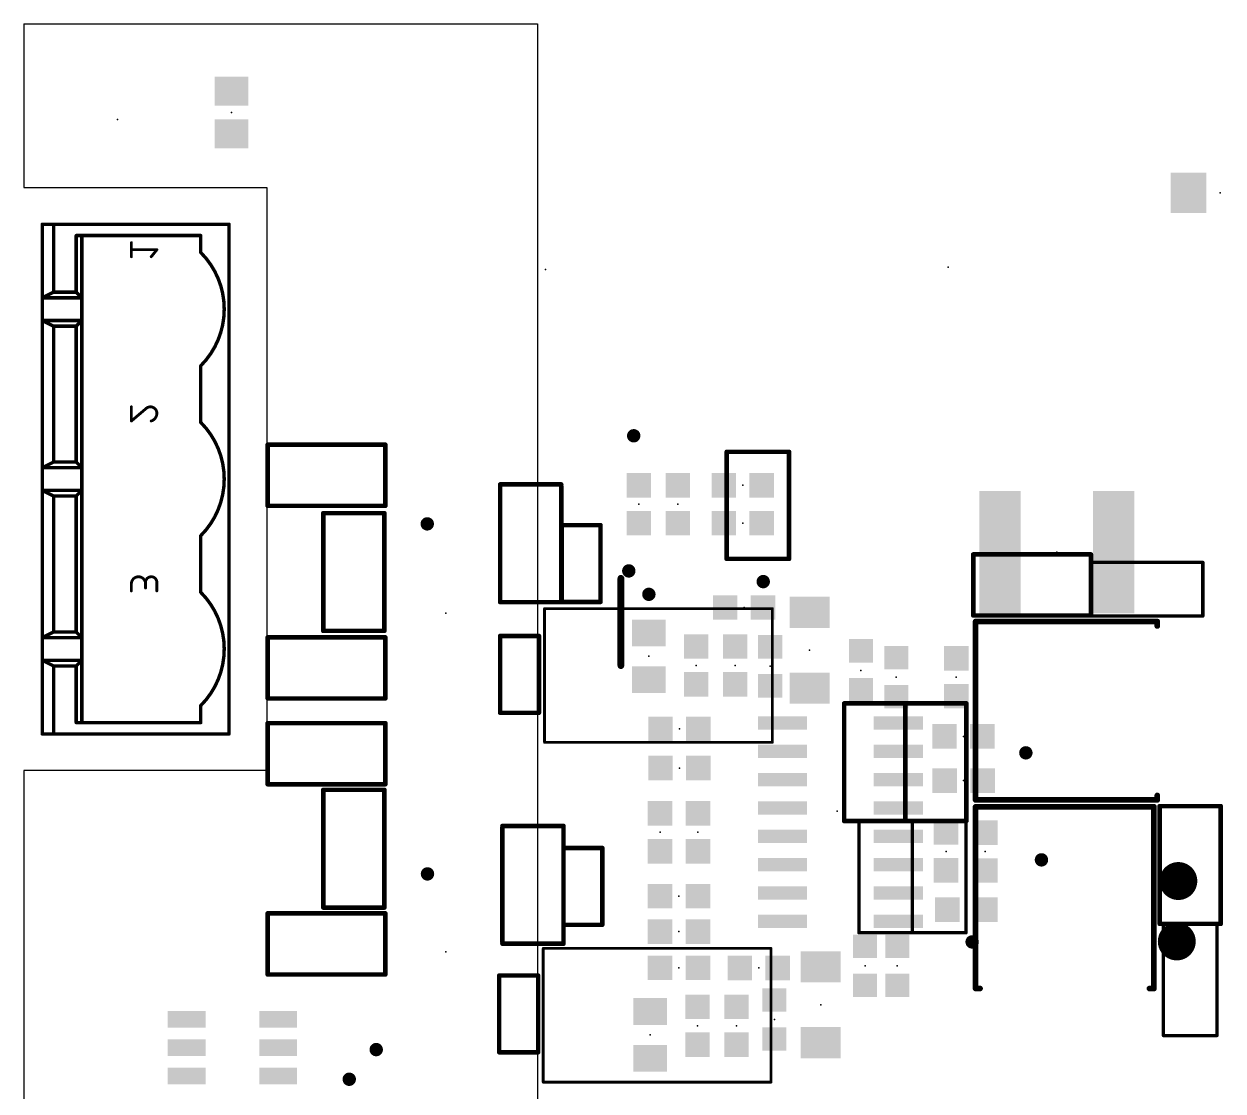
# Model space of a CAD drawing. Extents: x 0 to 94.2, y 0 to 86.8.
# Drawn here: x 0 to 53.8, y 38.9 to 86.8 of the extents above; entities that cross this region are included whole.
import ezdxf

# ---------------------------------------------------------------- set-up
doc = ezdxf.new("R2010")
doc.units = 0
for name, color, linetype in [('1', 14, 'CONTINUOUS'), ('22', 20, 'CONTINUOUS'), ('23', 53, 'CONTINUOUS'), ('3', 63, 'CONTINUOUS')]:
    doc.layers.add(name, color=color, linetype=linetype)

# ---------------------------------------------------------------- blocks, each defined once
blk = doc.blocks.new('RECT')
blk.add_solid([(-0.5, -0.5), (0.5, -0.5), (-0.5, 0.5), (0.5, 0.5)])
blk = doc.blocks.new('PIE')
at = {"const_width": 0.5}
blk.add_lwpolyline([(0, -0.25, 1), (0, 0.25, 1), (0, -0.25)], format="xyb", dxfattribs=at)

msp = doc.modelspace()

# ---------------------------------------------------------------- linework, layer by layer
at = {"layer": '1', "const_width": 0.3048}
msp.add_lwpolyline([(26.7752, 57.9938), (26.7752, 61.9063)], dxfattribs=at)
at = {"layer": '1', "const_width": 0.1524}
for points in [[(26.8514, 61.9063, 1), (26.699, 61.9063)], [(26.699, 57.9938, 1), (26.8514, 57.9938)]]:
    msp.add_lwpolyline(points, format="xyb", dxfattribs=at)
at = {"layer": '22'}
for points, const_width in [([(1.326, 77.79), (0.818, 77.79)], 0.1524), ([(0.818, 77.79), (0.818, 74.488)], 0.1524), ([(9.2, 77.79), (1.326, 77.79)], 0.1524), ([(1.326, 77.79), (1.326, 74.742)], 0.1524), ([(9.2, 54.93), (9.2, 77.79)], 0.1524), ([(2.596, 77.282), (2.342, 77.282)], 0.1524), ([(2.342, 77.282), (2.342, 74.742)], 0.1524), ([(2.596, 77.282), (2.596, 74.488)], 0.1524), ([(7.93, 77.282), (2.596, 77.282)], 0.1524), ([(4.8185, 76.3295), (4.8185, 76.9645)], 0.127), ([(7.93, 76.52), (7.93, 77.282)], 0.1524), ([(5.9615, 76.647), (4.8185, 76.647)], 0.127), ([(5.7075, 76.3295), (5.9615, 76.647)], 0.127), ([(1.326, 74.742), (0.818, 74.488)], 0.1524), ([(2.342, 74.742), (1.326, 74.742)], 0.1524), ([(2.342, 74.742), (2.596, 74.488)], 0.1524), ([(0.818, 74.488), (0.818, 73.472)], 0.1524), ([(2.596, 74.488), (0.818, 74.488)], 0.1524), ([(2.596, 74.488), (2.596, 73.472)], 0.1524), ([(0.818, 73.472), (0.818, 66.868)], 0.1524), ([(0.818, 73.472), (2.596, 73.472)], 0.1524), ([(1.326, 73.218), (0.818, 73.472)], 0.1524), ([(2.342, 73.218), (1.326, 73.218)], 0.1524), ([(1.326, 73.218), (1.326, 67.122)], 0.1524), ([(2.342, 73.218), (2.596, 73.472)], 0.1524), ([(2.342, 67.122), (2.342, 73.218)], 0.1524), ([(2.596, 73.472), (2.596, 66.868)], 0.1524), ([(7.93, 68.9), (7.93, 71.44)], 0.1524), ([(4.8185, 68.9635), (4.8185, 69.5985)], 0.127), ([(5.4535, 69.5033), (4.8185, 68.9635)], 0.127), ([(16.21, 67.9), (10.93, 67.9)], 0.2032), ([(10.93, 67.9), (10.93, 65.16)], 0.2032), ([(16.21, 65.16), (16.21, 67.9)], 0.2032), ([(34.32, 67.58), (31.52, 67.58)], 0.2032), ([(31.52, 67.58), (31.52, 62.78)], 0.2032), ([(34.32, 62.78), (34.32, 67.58)], 0.2032), ([(1.326, 67.122), (0.818, 66.868)], 0.1524), ([(0.818, 66.868), (0.818, 65.852)], 0.1524), ([(2.596, 66.868), (0.818, 66.868)], 0.1524), ([(1.326, 67.122), (2.342, 67.122)], 0.1524), ([(2.342, 67.122), (2.596, 66.868)], 0.1524), ([(2.596, 66.868), (2.596, 65.852)], 0.1524), ([(24.1, 66.12), (21.36, 66.12)], 0.2032), ([(21.36, 66.12), (21.36, 66.053)], 0.15), ([(24.1, 66.053), (24.1, 66.12)], 0.15), ([(0.818, 65.852), (0.818, 59.248)], 0.1524), ([(2.596, 65.852), (0.818, 65.852)], 0.1524), ([(0.818, 65.852), (1.326, 65.598)], 0.1524), ([(1.326, 65.598), (2.342, 65.598)], 0.1524), ([(1.326, 65.598), (1.326, 59.502)], 0.1524), ([(2.342, 65.598), (2.596, 65.852)], 0.1524), ([(2.342, 59.502), (2.342, 65.598)], 0.1524), ([(2.596, 65.852), (2.596, 59.248)], 0.1524), ([(21.36, 66.053), (21.36, 60.907)], 0.2032), ([(24.1, 60.84), (24.1, 66.053)], 0.2032), ([(10.93, 65.16), (16.21, 65.16)], 0.2032), ([(16.165, 64.83), (13.425, 64.83)], 0.2032), ([(13.425, 64.83), (13.425, 59.55)], 0.2032), ([(16.165, 59.55), (16.165, 64.83)], 0.2032), ([(25.863, 64.293), (24.117, 64.293)], 0.2), ([(24.117, 64.293), (24.117, 60.847)], 0.2), ([(25.863, 60.847), (25.863, 64.293)], 0.2), ([(7.93, 61.28), (7.93, 63.82)], 0.1524), ([(47.86, 62.98), (42.58, 62.98)], 0.2032), ([(42.58, 62.98), (42.58, 60.24)], 0.2032), ([(47.86, 60.24), (47.86, 62.98)], 0.2032), ([(31.52, 62.78), (34.32, 62.78)], 0.2032), ([(52.88, 62.62), (47.88, 62.62)], 0.1524), ([(47.88, 62.62), (47.88, 60.22)], 0.1524), ([(52.88, 60.22), (52.88, 62.62)], 0.1524), ([(4.8185, 61.3435), (4.8185, 61.661)], 0.127), ([(5.4535, 61.7245), (5.4535, 61.4705)], 0.127), ([(5.9615, 61.3435), (5.9615, 61.7245)], 0.127), ([(21.36, 60.84), (24.1, 60.84)], 0.2032), ([(21.36, 60.907), (21.36, 60.84)], 0.15), ([(24.117, 60.847), (25.863, 60.847)], 0.2), ([(23.352, 54.55), (23.352, 60.55)], 0.127), ([(23.352, 60.55), (33.568, 60.55)], 0.127), ([(33.568, 60.55), (33.568, 54.55)], 0.127), ([(42.58, 60.24), (47.86, 60.24)], 0.2032), ([(47.88, 60.22), (52.88, 60.22)], 0.1524), ([(50.835, 59.97), (42.685, 59.97)], 0.254), ([(42.685, 59.97), (42.685, 51.97)], 0.254), ([(50.835, 59.97), (50.835, 59.77)], 0.254), ([(1.326, 59.502), (0.818, 59.248)], 0.1524), ([(0.818, 59.248), (0.818, 58.232)], 0.1524), ([(2.596, 59.248), (0.818, 59.248)], 0.1524), ([(1.326, 59.502), (2.342, 59.502)], 0.1524), ([(2.342, 59.502), (2.596, 59.248)], 0.1524), ([(2.596, 59.248), (2.596, 58.232)], 0.1524), ([(16.21, 59.26), (10.93, 59.26)], 0.2032), ([(10.93, 59.26), (10.93, 56.52)], 0.2032), ([(13.425, 59.55), (16.165, 59.55)], 0.2032), ([(16.21, 56.52), (16.21, 59.26)], 0.2032), ([(23.103, 59.323), (21.357, 59.323)], 0.2), ([(21.357, 59.323), (21.357, 55.877)], 0.2), ([(23.103, 55.877), (23.103, 59.323)], 0.2), ([(0.818, 58.232), (0.818, 54.93)], 0.1524), ([(2.596, 58.232), (0.818, 58.232)], 0.1524), ([(0.818, 58.232), (1.326, 57.978)], 0.1524), ([(2.342, 57.978), (2.596, 58.232)], 0.1524), ([(2.596, 58.232), (2.596, 55.438)], 0.1524), ([(1.326, 57.978), (1.326, 54.93)], 0.1524), ([(1.326, 57.978), (2.342, 57.978)], 0.1524), ([(2.342, 57.978), (2.342, 55.438)], 0.1524), ([(10.93, 56.52), (16.21, 56.52)], 0.2032), ([(7.93, 55.438), (7.93, 56.2)], 0.1524), ([(21.357, 55.877), (23.103, 55.877)], 0.2), ([(36.7923, 56.3), (36.7923, 51.02)], 0.2032), ([(39.5323, 56.3), (36.7923, 56.3)], 0.2032), ([(39.5323, 56.3), (39.5323, 51.02)], 0.2032), ([(42.2723, 56.3), (39.5323, 56.3)], 0.2032), ([(39.5323, 51.02), (39.5323, 56.3)], 0.2032), ([(42.2723, 51.02), (42.2723, 56.3)], 0.2032), ([(2.342, 55.438), (2.596, 55.438)], 0.1524), ([(2.596, 55.438), (7.93, 55.438)], 0.1524), ([(16.21, 55.41), (10.93, 55.41)], 0.2032), ([(10.93, 55.41), (10.93, 52.67)], 0.2032), ([(16.21, 52.67), (16.21, 55.41)], 0.2032), ([(1.326, 54.93), (0.818, 54.93)], 0.1524), ([(9.2, 54.93), (1.326, 54.93)], 0.1524), ([(33.568, 54.55), (23.352, 54.55)], 0.127), ([(10.93, 52.67), (16.21, 52.67)], 0.2032), ([(16.165, 52.42), (13.425, 52.42)], 0.2032), ([(13.425, 52.42), (13.425, 47.14)], 0.2032), ([(16.165, 47.14), (16.165, 52.42)], 0.2032), ([(50.835, 51.97), (50.835, 52.17)], 0.254), ([(42.685, 51.97), (50.835, 51.97)], 0.254), ([(50.685, 51.66), (42.685, 51.66)], 0.254), ([(42.685, 51.66), (42.685, 43.51)], 0.254), ([(50.685, 43.51), (50.685, 51.66)], 0.254), ([(50.9427, 51.69), (50.9427, 46.41)], 0.2032), ([(53.6827, 51.69), (50.9427, 51.69)], 0.2032), ([(53.6827, 46.41), (53.6827, 51.69)], 0.2032), ([(36.7923, 51.02), (39.5323, 51.02)], 0.2032), ([(39.5323, 51.02), (42.2723, 51.02)], 0.2032), ([(24.2, 50.8), (21.46, 50.8)], 0.2032), ([(21.46, 50.733), (21.46, 45.587)], 0.2032), ([(21.46, 50.8), (21.46, 50.733)], 0.15), ([(24.2, 45.52), (24.2, 50.733)], 0.2032), ([(24.2, 50.733), (24.2, 50.8)], 0.15), ([(37.4523, 51.01), (37.4523, 46.01)], 0.1524), ([(39.8523, 51.01), (37.4523, 51.01)], 0.1524), ([(39.8523, 51.01), (39.8523, 46.01)], 0.1524), ([(42.2523, 51.01), (39.8523, 51.01)], 0.1524), ([(39.8523, 46.01), (39.8523, 51.01)], 0.1524), ([(42.2523, 46.01), (42.2523, 51.01)], 0.1524), ([(25.943, 49.813), (24.197, 49.813)], 0.2), ([(24.197, 49.813), (24.197, 46.367)], 0.2), ([(25.943, 46.367), (25.943, 49.813)], 0.2), ([(16.21, 46.88), (10.93, 46.88)], 0.2032), ([(10.93, 46.88), (10.93, 44.14)], 0.2032), ([(13.425, 47.14), (16.165, 47.14)], 0.2032), ([(16.21, 44.14), (16.21, 46.88)], 0.2032), ([(24.197, 46.367), (25.943, 46.367)], 0.2), ([(50.9427, 46.41), (53.6827, 46.41)], 0.2032), ([(51.1127, 46.4), (51.1127, 41.4)], 0.1524), ([(53.5127, 46.4), (51.1127, 46.4)], 0.1524), ([(53.5127, 41.4), (53.5127, 46.4)], 0.1524), ([(37.4523, 46.01), (39.8523, 46.01)], 0.1524), ([(39.8523, 46.01), (42.2523, 46.01)], 0.1524), ([(21.46, 45.52), (24.2, 45.52)], 0.2032), ([(21.46, 45.587), (21.46, 45.52)], 0.15), ([(23.292, 39.31), (23.292, 45.31)], 0.127), ([(23.292, 45.31), (33.508, 45.31)], 0.127), ([(33.508, 45.31), (33.508, 39.31)], 0.127), ([(10.93, 44.14), (16.21, 44.14)], 0.2032), ([(23.063, 44.093), (21.317, 44.093)], 0.2), ([(21.317, 44.093), (21.317, 40.647)], 0.2), ([(23.063, 40.647), (23.063, 44.093)], 0.2), ([(42.685, 43.51), (42.885, 43.51)], 0.254), ([(50.685, 43.51), (50.485, 43.51)], 0.254), ([(51.1127, 41.4), (53.5127, 41.4)], 0.1524), ([(21.317, 40.647), (23.063, 40.647)], 0.2), ([(33.508, 39.31), (23.292, 39.31)], 0.127)]:
    msp.add_lwpolyline(points, dxfattribs=dict(at, const_width=const_width))
for points, const_width in [([(0.818, 77.8281, 1), (0.818, 77.7519)], 0.0762), ([(0.8561, 77.79, 1), (0.7799, 77.79)], 0.0762), ([(1.326, 77.8281, 1), (1.326, 77.7519)], 0.0762), ([(1.3641, 77.79, 1), (1.2879, 77.79)], 0.0762), ([(1.326, 77.7519, 1), (1.326, 77.8281)], 0.0762), ([(9.2381, 77.79, 1), (9.1619, 77.79)], 0.0762), ([(9.2, 77.7519, 1), (9.2, 77.8281)], 0.0762), ([(2.342, 77.3201, 1), (2.342, 77.2439)], 0.0762), ([(2.3801, 77.282, 1), (2.3039, 77.282)], 0.0762), ([(2.6341, 77.282, 1), (2.5579, 77.282)], 0.0762), ([(2.596, 77.3201, 1), (2.596, 77.2439)], 0.0762), ([(2.596, 77.2439, 1), (2.596, 77.3201)], 0.0762), ([(4.8502, 76.9645, 1), (4.7868, 76.9645)], 0.0635), ([(7.9681, 77.282, 1), (7.8919, 77.282)], 0.0762), ([(7.93, 77.2439, 1), (7.93, 77.3201)], 0.0762), ([(4.8185, 76.6788, 1), (4.8185, 76.6153)], 0.0635), ([(5.6827, 76.3493, 1), (5.7323, 76.3097)], 0.0635), ([(5.9863, 76.6272, 1), (5.9367, 76.6668)], 0.0635), ([(5.9615, 76.6153, 1), (5.9615, 76.6788)], 0.0635), ([(7.93, 71.44, 0.4142), (7.93, 76.52)], 0.1524), ([(7.8919, 76.52, 1), (7.9681, 76.52)], 0.0762), ([(7.9569, 76.5469, 1), (7.9031, 76.4931)], 0.0762), ([(4.7868, 76.3295, 1), (4.8502, 76.3295)], 0.0635), ([(1.326, 74.7801, 1), (1.326, 74.7039)], 0.0762), ([(1.2879, 74.742, 1), (1.3641, 74.742)], 0.0762), ([(1.343, 74.7079, 1), (1.309, 74.7761)], 0.0762), ([(2.3039, 74.742, 1), (2.3801, 74.742)], 0.0762), ([(2.3689, 74.7689, 1), (2.3151, 74.7151)], 0.0762), ([(2.342, 74.7039, 1), (2.342, 74.7801)], 0.0762), ([(0.8561, 74.488, 1), (0.7799, 74.488)], 0.0762), ([(0.818, 74.5261, 1), (0.818, 74.4499)], 0.0762), ([(0.801, 74.5221, 1), (0.835, 74.4539)], 0.0762), ([(0.7799, 74.488, 1), (0.8561, 74.488)], 0.0762), ([(2.6341, 74.488, 1), (2.5579, 74.488)], 0.0762), ([(2.5579, 74.488, 1), (2.6341, 74.488)], 0.0762), ([(2.5691, 74.4611, 1), (2.6229, 74.5149)], 0.0762), ([(2.596, 74.4499, 1), (2.596, 74.5261)], 0.0762), ([(0.8561, 73.472, 1), (0.7799, 73.472)], 0.0762), ([(0.818, 73.5101, 1), (0.818, 73.4339)], 0.0762), ([(0.835, 73.5061, 1), (0.801, 73.4379)], 0.0762), ([(0.7799, 73.472, 1), (0.8561, 73.472)], 0.0762), ([(1.326, 73.2561, 1), (1.326, 73.1799)], 0.0762), ([(1.3641, 73.218, 1), (1.2879, 73.218)], 0.0762), ([(1.309, 73.1839, 1), (1.343, 73.2521)], 0.0762), ([(2.3801, 73.218, 1), (2.3039, 73.218)], 0.0762), ([(2.3151, 73.2449, 1), (2.3689, 73.1911)], 0.0762), ([(2.342, 73.1799, 1), (2.342, 73.2561)], 0.0762), ([(2.6341, 73.472, 1), (2.5579, 73.472)], 0.0762), ([(2.5579, 73.472, 1), (2.6341, 73.472)], 0.0762), ([(2.6229, 73.4451, 1), (2.5691, 73.4989)], 0.0762), ([(2.596, 73.4339, 1), (2.596, 73.5101)], 0.0762), ([(7.9681, 71.44, 1), (7.8919, 71.44)], 0.0762), ([(7.9031, 71.4669, 1), (7.9569, 71.4131)], 0.0762), ([(4.8502, 69.5985, 1), (4.7868, 69.5985)], 0.0635), ([(5.6757, 69.5985, 0.2053), (5.4535, 69.5033)], 0.127), ([(5.4305, 69.5251, 1), (5.4765, 69.4814)], 0.0635), ([(5.4741, 69.4791, 1), (5.4329, 69.5274)], 0.0635), ([(5.6757, 69.6303, 1), (5.6757, 69.5667)], 0.0635), ([(5.9615, 69.3128, 0.4142), (5.6757, 69.5985)], 0.127), ([(5.6757, 69.5668, 1), (5.6758, 69.6302)], 0.0635), ([(4.7979, 68.9877, 1), (4.8391, 68.9393)], 0.0635), ([(4.7868, 68.9635, 1), (4.8502, 68.9635)], 0.0635), ([(5.7075, 68.9635, 0.3252), (5.9615, 69.3128)], 0.127), ([(5.6977, 68.9937, 1), (5.7173, 68.9333)], 0.0635), ([(5.9932, 69.3128, 1), (5.9298, 69.3127)], 0.0635), ([(5.9298, 69.3128, 1), (5.9932, 69.3128)], 0.0635), ([(7.93, 63.82, 0.4142), (7.93, 68.9)], 0.1524), ([(7.8919, 68.9, 1), (7.9681, 68.9)], 0.0762), ([(7.9569, 68.9269, 1), (7.9031, 68.8731)], 0.0762), ([(10.93, 67.9508, 1), (10.93, 67.8492)], 0.1016), ([(10.9808, 67.9, 1), (10.8792, 67.9)], 0.1016), ([(16.2608, 67.9, 1), (16.1592, 67.9)], 0.1016), ([(16.21, 67.8492, 1), (16.21, 67.9508)], 0.1016), ([(31.52, 67.6308, 1), (31.52, 67.5292)], 0.1016), ([(31.5708, 67.58, 1), (31.4692, 67.58)], 0.1016), ([(34.3708, 67.58, 1), (34.2692, 67.58)], 0.1016), ([(34.32, 67.5292, 1), (34.32, 67.6308)], 0.1016), ([(0.8561, 66.868, 1), (0.7799, 66.868)], 0.0762), ([(0.818, 66.9061, 1), (0.818, 66.8299)], 0.0762), ([(0.801, 66.9021, 1), (0.835, 66.8339)], 0.0762), ([(0.7799, 66.868, 1), (0.8561, 66.868)], 0.0762), ([(1.326, 67.1601, 1), (1.326, 67.0839)], 0.0762), ([(1.2879, 67.122, 1), (1.3641, 67.122)], 0.0762), ([(1.343, 67.0879, 1), (1.309, 67.1561)], 0.0762), ([(2.3039, 67.122, 1), (2.3801, 67.122)], 0.0762), ([(2.3689, 67.1489, 1), (2.3151, 67.0951)], 0.0762), ([(2.342, 67.0839, 1), (2.342, 67.1601)], 0.0762), ([(2.6341, 66.868, 1), (2.5579, 66.868)], 0.0762), ([(2.5579, 66.868, 1), (2.6341, 66.868)], 0.0762), ([(2.5691, 66.8411, 1), (2.6229, 66.8949)], 0.0762), ([(2.596, 66.8299, 1), (2.596, 66.9061)], 0.0762), ([(21.36, 66.1708, 1), (21.36, 66.0692)], 0.1016), ([(21.3975, 66.12, 1), (21.3225, 66.12)], 0.075), ([(24.1375, 66.12, 1), (24.0625, 66.12)], 0.075), ([(24.1, 66.0692, 1), (24.1, 66.1708)], 0.1016), ([(0.8561, 65.852, 1), (0.7799, 65.852)], 0.0762), ([(0.818, 65.8901, 1), (0.818, 65.8139)], 0.0762), ([(0.835, 65.8861, 1), (0.801, 65.8179)], 0.0762), ([(0.7799, 65.852, 1), (0.8561, 65.852)], 0.0762), ([(1.326, 65.6361, 1), (1.326, 65.5599)], 0.0762), ([(1.3641, 65.598, 1), (1.2879, 65.598)], 0.0762), ([(1.309, 65.5639, 1), (1.343, 65.6321)], 0.0762), ([(2.3801, 65.598, 1), (2.3039, 65.598)], 0.0762), ([(2.3151, 65.6249, 1), (2.3689, 65.5711)], 0.0762), ([(2.342, 65.5599, 1), (2.342, 65.6361)], 0.0762), ([(2.6341, 65.852, 1), (2.5579, 65.852)], 0.0762), ([(2.5579, 65.852, 1), (2.6341, 65.852)], 0.0762), ([(2.6229, 65.8251, 1), (2.5691, 65.8789)], 0.0762), ([(2.596, 65.8139, 1), (2.596, 65.8901)], 0.0762), ([(21.4108, 66.053, 1), (21.3092, 66.053)], 0.1016), ([(21.3225, 66.053, 1), (21.3975, 66.053)], 0.075), ([(24.1508, 66.053, 1), (24.0492, 66.053)], 0.1016), ([(24.0625, 66.053, 1), (24.1375, 66.053)], 0.075), ([(10.93, 65.2108, 1), (10.93, 65.1092)], 0.1016), ([(10.8792, 65.16, 1), (10.9808, 65.16)], 0.1016), ([(16.1592, 65.16, 1), (16.2608, 65.16)], 0.1016), ([(16.21, 65.1092, 1), (16.21, 65.2108)], 0.1016), ([(13.425, 64.8808, 1), (13.425, 64.7792)], 0.1016), ([(13.4758, 64.83, 1), (13.3742, 64.83)], 0.1016), ([(16.2158, 64.83, 1), (16.1142, 64.83)], 0.1016), ([(16.165, 64.7792, 1), (16.165, 64.8808)], 0.1016), ([(24.117, 64.343, 1), (24.117, 64.243)], 0.1), ([(24.167, 64.293, 1), (24.067, 64.293)], 0.1), ([(25.913, 64.293, 1), (25.813, 64.293)], 0.1), ([(25.863, 64.243, 1), (25.863, 64.343)], 0.1), ([(7.9681, 63.82, 1), (7.8919, 63.82)], 0.0762), ([(7.9031, 63.8469, 1), (7.9569, 63.7931)], 0.0762), ([(42.58, 63.0308, 1), (42.58, 62.9292)], 0.1016), ([(42.6308, 62.98, 1), (42.5292, 62.98)], 0.1016), ([(47.9108, 62.98, 1), (47.8092, 62.98)], 0.1016), ([(47.86, 62.9292, 1), (47.86, 63.0308)], 0.1016), ([(31.52, 62.8308, 1), (31.52, 62.7292)], 0.1016), ([(31.4692, 62.78, 1), (31.5708, 62.78)], 0.1016), ([(34.2692, 62.78, 1), (34.3708, 62.78)], 0.1016), ([(34.32, 62.7292, 1), (34.32, 62.8308)], 0.1016), ([(47.88, 62.6581, 1), (47.88, 62.5819)], 0.0762), ([(47.9181, 62.62, 1), (47.8419, 62.62)], 0.0762), ([(52.9181, 62.62, 1), (52.8419, 62.62)], 0.0762), ([(52.88, 62.5819, 1), (52.88, 62.6581)], 0.0762), ([(5.4535, 61.661, 1), (4.8185, 61.661)], 0.127), ([(5.9615, 61.7245, 1), (5.4535, 61.7245)], 0.127), ([(4.8502, 61.661, 1), (4.7868, 61.661)], 0.0635), ([(4.7868, 61.661, 1), (4.8502, 61.661)], 0.0635), ([(4.7868, 61.3435, 1), (4.8502, 61.3435)], 0.0635), ([(5.4852, 61.7245, 1), (5.4218, 61.7245)], 0.0635), ([(5.4218, 61.7245, 1), (5.4852, 61.7245)], 0.0635), ([(5.4218, 61.661, 1), (5.4852, 61.661)], 0.0635), ([(5.4218, 61.4705, 1), (5.4852, 61.4705)], 0.0635), ([(5.9932, 61.7245, 1), (5.9298, 61.7245)], 0.0635), ([(5.9298, 61.7245, 1), (5.9932, 61.7245)], 0.0635), ([(5.9298, 61.3435, 1), (5.9932, 61.3435)], 0.0635), ([(7.93, 56.2, 0.4142), (7.93, 61.28)], 0.1524), ([(7.8919, 61.28, 1), (7.9681, 61.28)], 0.0762), ([(7.9569, 61.3069, 1), (7.9031, 61.2531)], 0.0762), ([(21.3092, 60.907, 1), (21.4108, 60.907)], 0.1016), ([(21.36, 60.8908, 1), (21.36, 60.7892)], 0.1016), ([(21.3975, 60.907, 1), (21.3225, 60.907)], 0.075), ([(21.3225, 60.84, 1), (21.3975, 60.84)], 0.075), ([(24.0492, 60.84, 1), (24.1508, 60.84)], 0.1016), ([(24.117, 60.897, 1), (24.117, 60.797)], 0.1), ([(24.067, 60.847, 1), (24.167, 60.847)], 0.1), ([(24.1, 60.7892, 1), (24.1, 60.8908)], 0.1016), ([(25.813, 60.847, 1), (25.913, 60.847)], 0.1), ([(25.863, 60.797, 1), (25.863, 60.897)], 0.1), ([(23.352, 60.5818, 1), (23.352, 60.5183)], 0.0635), ([(23.3837, 60.55, 1), (23.3203, 60.55)], 0.0635), ([(33.5998, 60.55, 1), (33.5363, 60.55)], 0.0635), ([(33.568, 60.5183, 1), (33.568, 60.5818)], 0.0635), ([(42.58, 60.2908, 1), (42.58, 60.1892)], 0.1016), ([(42.5292, 60.24, 1), (42.6308, 60.24)], 0.1016), ([(47.8092, 60.24, 1), (47.9108, 60.24)], 0.1016), ([(47.88, 60.2581, 1), (47.88, 60.1819)], 0.0762), ([(47.8419, 60.22, 1), (47.9181, 60.22)], 0.0762), ([(47.86, 60.1892, 1), (47.86, 60.2908)], 0.1016), ([(52.8419, 60.22, 1), (52.9181, 60.22)], 0.0762), ([(52.88, 60.1819, 1), (52.88, 60.2581)], 0.0762), ([(42.685, 60.0335, 1), (42.685, 59.9065)], 0.127), ([(42.7485, 59.97, 1), (42.6215, 59.97)], 0.127), ([(50.8985, 59.97, 1), (50.7715, 59.97)], 0.127), ([(50.7715, 59.77, 1), (50.8985, 59.77)], 0.127), ([(50.835, 59.9065, 1), (50.835, 60.0335)], 0.127), ([(0.8561, 59.248, 1), (0.7799, 59.248)], 0.0762), ([(0.818, 59.2861, 1), (0.818, 59.2099)], 0.0762), ([(0.801, 59.2821, 1), (0.835, 59.2139)], 0.0762), ([(0.7799, 59.248, 1), (0.8561, 59.248)], 0.0762), ([(1.326, 59.5401, 1), (1.326, 59.4639)], 0.0762), ([(1.2879, 59.502, 1), (1.3641, 59.502)], 0.0762), ([(1.343, 59.4679, 1), (1.309, 59.5361)], 0.0762), ([(2.3039, 59.502, 1), (2.3801, 59.502)], 0.0762), ([(2.3689, 59.5289, 1), (2.3151, 59.4751)], 0.0762), ([(2.342, 59.4639, 1), (2.342, 59.5401)], 0.0762), ([(2.6341, 59.248, 1), (2.5579, 59.248)], 0.0762), ([(2.5579, 59.248, 1), (2.6341, 59.248)], 0.0762), ([(2.5691, 59.2211, 1), (2.6229, 59.2749)], 0.0762), ([(2.596, 59.2099, 1), (2.596, 59.2861)], 0.0762), ([(10.93, 59.3108, 1), (10.93, 59.2092)], 0.1016), ([(10.9808, 59.26, 1), (10.8792, 59.26)], 0.1016), ([(13.425, 59.6008, 1), (13.425, 59.4992)], 0.1016), ([(13.3742, 59.55, 1), (13.4758, 59.55)], 0.1016), ([(16.1142, 59.55, 1), (16.2158, 59.55)], 0.1016), ([(16.2608, 59.26, 1), (16.1592, 59.26)], 0.1016), ([(16.165, 59.4992, 1), (16.165, 59.6008)], 0.1016), ([(16.21, 59.2092, 1), (16.21, 59.3108)], 0.1016), ([(21.357, 59.373, 1), (21.357, 59.273)], 0.1), ([(21.407, 59.323, 1), (21.307, 59.323)], 0.1), ([(23.153, 59.323, 1), (23.053, 59.323)], 0.1), ([(23.103, 59.273, 1), (23.103, 59.373)], 0.1), ([(0.8561, 58.232, 1), (0.7799, 58.232)], 0.0762), ([(0.818, 58.2701, 1), (0.818, 58.1939)], 0.0762), ([(0.835, 58.2661, 1), (0.801, 58.1979)], 0.0762), ([(0.7799, 58.232, 1), (0.8561, 58.232)], 0.0762), ([(2.6341, 58.232, 1), (2.5579, 58.232)], 0.0762), ([(2.5579, 58.232, 1), (2.6341, 58.232)], 0.0762), ([(2.6229, 58.2051, 1), (2.5691, 58.2589)], 0.0762), ([(2.596, 58.1939, 1), (2.596, 58.2701)], 0.0762), ([(1.3641, 57.978, 1), (1.2879, 57.978)], 0.0762), ([(1.326, 58.0161, 1), (1.326, 57.9399)], 0.0762), ([(1.309, 57.9439, 1), (1.343, 58.0121)], 0.0762), ([(2.3801, 57.978, 1), (2.3039, 57.978)], 0.0762), ([(2.3151, 58.0049, 1), (2.3689, 57.9511)], 0.0762), ([(2.342, 57.9399, 1), (2.342, 58.0161)], 0.0762), ([(10.93, 56.5708, 1), (10.93, 56.4692)], 0.1016), ([(10.8792, 56.52, 1), (10.9808, 56.52)], 0.1016), ([(16.1592, 56.52, 1), (16.2608, 56.52)], 0.1016), ([(16.21, 56.4692, 1), (16.21, 56.5708)], 0.1016), ([(7.9681, 56.2, 1), (7.8919, 56.2)], 0.0762), ([(7.9031, 56.2269, 1), (7.9569, 56.1731)], 0.0762), ([(21.357, 55.927, 1), (21.357, 55.827)], 0.1), ([(23.103, 55.827, 1), (23.103, 55.927)], 0.1), ([(36.8431, 56.3, 1), (36.7415, 56.3)], 0.1016), ([(36.7923, 56.3508, 1), (36.7923, 56.2492)], 0.1016), ([(39.5831, 56.3, 1), (39.4815, 56.3)], 0.1016), ([(39.5323, 56.3508, 1), (39.5323, 56.2492)], 0.1016), ([(39.5831, 56.3, 1), (39.4815, 56.3)], 0.1016), ([(39.5323, 56.2492, 1), (39.5323, 56.3508)], 0.1016), ([(42.3231, 56.3, 1), (42.2215, 56.3)], 0.1016), ([(42.2723, 56.2492, 1), (42.2723, 56.3508)], 0.1016), ([(2.342, 55.4761, 1), (2.342, 55.3999)], 0.0762), ([(2.3039, 55.438, 1), (2.3801, 55.438)], 0.0762), ([(2.596, 55.4761, 1), (2.596, 55.3999)], 0.0762), ([(2.5579, 55.438, 1), (2.6341, 55.438)], 0.0762), ([(2.596, 55.3999, 1), (2.596, 55.4761)], 0.0762), ([(7.8919, 55.438, 1), (7.9681, 55.438)], 0.0762), ([(7.93, 55.3999, 1), (7.93, 55.4761)], 0.0762), ([(10.93, 55.4608, 1), (10.93, 55.3592)], 0.1016), ([(10.9808, 55.41, 1), (10.8792, 55.41)], 0.1016), ([(16.2608, 55.41, 1), (16.1592, 55.41)], 0.1016), ([(16.21, 55.3592, 1), (16.21, 55.4608)], 0.1016), ([(21.307, 55.877, 1), (21.407, 55.877)], 0.1), ([(23.053, 55.877, 1), (23.153, 55.877)], 0.1), ([(0.818, 54.9681, 1), (0.818, 54.8919)], 0.0762), ([(0.7799, 54.93, 1), (0.8561, 54.93)], 0.0762), ([(1.326, 54.9681, 1), (1.326, 54.8919)], 0.0762), ([(1.2879, 54.93, 1), (1.3641, 54.93)], 0.0762), ([(1.326, 54.8919, 1), (1.326, 54.9681)], 0.0762), ([(9.1619, 54.93, 1), (9.2381, 54.93)], 0.0762), ([(9.2, 54.8919, 1), (9.2, 54.9681)], 0.0762), ([(23.352, 54.5818, 1), (23.352, 54.5183)], 0.0635), ([(23.3203, 54.55, 1), (23.3837, 54.55)], 0.0635), ([(33.5363, 54.55, 1), (33.5998, 54.55)], 0.0635), ([(33.568, 54.5183, 1), (33.568, 54.5818)], 0.0635), ([(10.93, 52.7208, 1), (10.93, 52.6192)], 0.1016), ([(10.8792, 52.67, 1), (10.9808, 52.67)], 0.1016), ([(16.1592, 52.67, 1), (16.2608, 52.67)], 0.1016), ([(16.21, 52.6192, 1), (16.21, 52.7208)], 0.1016), ([(13.425, 52.4708, 1), (13.425, 52.3692)], 0.1016), ([(13.4758, 52.42, 1), (13.3742, 52.42)], 0.1016), ([(16.2158, 52.42, 1), (16.1142, 52.42)], 0.1016), ([(16.165, 52.3692, 1), (16.165, 52.4708)], 0.1016), ([(50.8985, 52.17, 1), (50.7715, 52.17)], 0.127), ([(42.685, 52.0335, 1), (42.685, 51.9065)], 0.127), ([(42.6215, 51.97, 1), (42.7485, 51.97)], 0.127), ([(42.685, 51.7235, 1), (42.685, 51.5965)], 0.127), ([(42.7485, 51.66, 1), (42.6215, 51.66)], 0.127), ([(50.7485, 51.66, 1), (50.6215, 51.66)], 0.127), ([(50.685, 51.5965, 1), (50.685, 51.7235)], 0.127), ([(50.7715, 51.97, 1), (50.8985, 51.97)], 0.127), ([(50.835, 51.9065, 1), (50.835, 52.0335)], 0.127), ([(50.9935, 51.69, 1), (50.8919, 51.69)], 0.1016), ([(50.9427, 51.7408, 1), (50.9427, 51.6392)], 0.1016), ([(53.7335, 51.69, 1), (53.6319, 51.69)], 0.1016), ([(53.6827, 51.6392, 1), (53.6827, 51.7408)], 0.1016), ([(36.7923, 51.0708, 1), (36.7923, 50.9692)], 0.1016), ([(39.5323, 51.0708, 1), (39.5323, 50.9692)], 0.1016), ([(39.5323, 50.9692, 1), (39.5323, 51.0708)], 0.1016), ([(42.2723, 50.9692, 1), (42.2723, 51.0708)], 0.1016), ([(21.46, 50.8508, 1), (21.46, 50.7492)], 0.1016), ([(21.5108, 50.733, 1), (21.4092, 50.733)], 0.1016), ([(21.4975, 50.8, 1), (21.4225, 50.8)], 0.075), ([(21.4225, 50.733, 1), (21.4975, 50.733)], 0.075), ([(24.2508, 50.733, 1), (24.1492, 50.733)], 0.1016), ([(24.2375, 50.8, 1), (24.1625, 50.8)], 0.075), ([(24.1625, 50.733, 1), (24.2375, 50.733)], 0.075), ([(24.2, 50.7492, 1), (24.2, 50.8508)], 0.1016), ([(36.7415, 51.02, 1), (36.8431, 51.02)], 0.1016), ([(37.4904, 51.01, 1), (37.4142, 51.01)], 0.0762), ([(37.4523, 51.0481, 1), (37.4523, 50.9719)], 0.0762), ([(39.4815, 51.02, 1), (39.5831, 51.02)], 0.1016), ([(39.4815, 51.02, 1), (39.5831, 51.02)], 0.1016), ([(39.8904, 51.01, 1), (39.8142, 51.01)], 0.0762), ([(39.8523, 51.0481, 1), (39.8523, 50.9719)], 0.0762), ([(39.8904, 51.01, 1), (39.8142, 51.01)], 0.0762), ([(39.8523, 50.9719, 1), (39.8523, 51.0481)], 0.0762), ([(42.2215, 51.02, 1), (42.3231, 51.02)], 0.1016), ([(42.2904, 51.01, 1), (42.2142, 51.01)], 0.0762), ([(42.2523, 50.9719, 1), (42.2523, 51.0481)], 0.0762), ([(24.197, 49.863, 1), (24.197, 49.763)], 0.1), ([(24.247, 49.813, 1), (24.147, 49.813)], 0.1), ([(25.993, 49.813, 1), (25.893, 49.813)], 0.1), ([(25.943, 49.763, 1), (25.943, 49.863)], 0.1), ([(10.93, 46.9308, 1), (10.93, 46.8292)], 0.1016), ([(10.9808, 46.88, 1), (10.8792, 46.88)], 0.1016), ([(13.425, 47.1908, 1), (13.425, 47.0892)], 0.1016), ([(13.3742, 47.14, 1), (13.4758, 47.14)], 0.1016), ([(16.1142, 47.14, 1), (16.2158, 47.14)], 0.1016), ([(16.2608, 46.88, 1), (16.1592, 46.88)], 0.1016), ([(16.165, 47.0892, 1), (16.165, 47.1908)], 0.1016), ([(16.21, 46.8292, 1), (16.21, 46.9308)], 0.1016), ([(24.197, 46.417, 1), (24.197, 46.317)], 0.1), ([(24.147, 46.367, 1), (24.247, 46.367)], 0.1), ([(25.893, 46.367, 1), (25.993, 46.367)], 0.1), ([(25.943, 46.317, 1), (25.943, 46.417)], 0.1), ([(50.9427, 46.4608, 1), (50.9427, 46.3592)], 0.1016), ([(50.8919, 46.41, 1), (50.9935, 46.41)], 0.1016), ([(51.1508, 46.4, 1), (51.0746, 46.4)], 0.0762), ([(51.1127, 46.4381, 1), (51.1127, 46.3619)], 0.0762), ([(53.5508, 46.4, 1), (53.4746, 46.4)], 0.0762), ([(53.5127, 46.3619, 1), (53.5127, 46.4381)], 0.0762), ([(53.6319, 46.41, 1), (53.7335, 46.41)], 0.1016), ([(53.6827, 46.3592, 1), (53.6827, 46.4608)], 0.1016), ([(37.4523, 46.0481, 1), (37.4523, 45.9719)], 0.0762), ([(37.4142, 46.01, 1), (37.4904, 46.01)], 0.0762), ([(39.8523, 46.0481, 1), (39.8523, 45.9719)], 0.0762), ([(39.8142, 46.01, 1), (39.8904, 46.01)], 0.0762), ([(39.8142, 46.01, 1), (39.8904, 46.01)], 0.0762), ([(39.8523, 45.9719, 1), (39.8523, 46.0481)], 0.0762), ([(42.2142, 46.01, 1), (42.2904, 46.01)], 0.0762), ([(42.2523, 45.9719, 1), (42.2523, 46.0481)], 0.0762), ([(21.4092, 45.587, 1), (21.5108, 45.587)], 0.1016), ([(21.46, 45.5708, 1), (21.46, 45.4692)], 0.1016), ([(21.4975, 45.587, 1), (21.4225, 45.587)], 0.075), ([(21.4225, 45.52, 1), (21.4975, 45.52)], 0.075), ([(23.292, 45.3418, 1), (23.292, 45.2782)], 0.0635), ([(23.3238, 45.31, 1), (23.2603, 45.31)], 0.0635), ([(24.1492, 45.52, 1), (24.2508, 45.52)], 0.1016), ([(24.2, 45.4692, 1), (24.2, 45.5708)], 0.1016), ([(33.5398, 45.31, 1), (33.4763, 45.31)], 0.0635), ([(33.508, 45.2782, 1), (33.508, 45.3418)], 0.0635), ([(10.93, 44.1908, 1), (10.93, 44.0892)], 0.1016), ([(10.8792, 44.14, 1), (10.9808, 44.14)], 0.1016), ([(16.1592, 44.14, 1), (16.2608, 44.14)], 0.1016), ([(16.21, 44.0892, 1), (16.21, 44.1908)], 0.1016), ([(21.317, 44.143, 1), (21.317, 44.043)], 0.1), ([(21.367, 44.093, 1), (21.267, 44.093)], 0.1), ([(23.113, 44.093, 1), (23.013, 44.093)], 0.1), ([(23.063, 44.043, 1), (23.063, 44.143)], 0.1), ([(42.685, 43.5735, 1), (42.685, 43.4465)], 0.127), ([(42.6215, 43.51, 1), (42.7485, 43.51)], 0.127), ([(42.885, 43.4465, 1), (42.885, 43.5735)], 0.127), ([(50.485, 43.5735, 1), (50.485, 43.4465)], 0.127), ([(50.6215, 43.51, 1), (50.7485, 43.51)], 0.127), ([(50.685, 43.4465, 1), (50.685, 43.5735)], 0.127), ([(51.1127, 41.4381, 1), (51.1127, 41.3619)], 0.0762), ([(51.0746, 41.4, 1), (51.1508, 41.4)], 0.0762), ([(53.4746, 41.4, 1), (53.5508, 41.4)], 0.0762), ([(53.5127, 41.3619, 1), (53.5127, 41.4381)], 0.0762), ([(21.317, 40.697, 1), (21.317, 40.597)], 0.1), ([(21.267, 40.647, 1), (21.367, 40.647)], 0.1), ([(23.013, 40.647, 1), (23.113, 40.647)], 0.1), ([(23.063, 40.597, 1), (23.063, 40.697)], 0.1), ([(23.292, 39.3418, 1), (23.292, 39.2782)], 0.0635), ([(23.2603, 39.31, 1), (23.3238, 39.31)], 0.0635), ([(33.4763, 39.31, 1), (33.5398, 39.31)], 0.0635), ([(33.508, 39.2782, 1), (33.508, 39.3418)], 0.0635)]:
    msp.add_lwpolyline(points, format="xyb", dxfattribs=dict(at, const_width=const_width))
at = {"layer": '23'}
for p in [(4.19, 82.48), (9.31, 82.8), (53.66, 79.2), (41.45, 75.865), (23.39, 75.755), (27.35, 68.3), (32.24, 66.08), (27.58, 65.23), (29.33, 65.23), (18.09, 64.35), (32.24, 64.38), (46.33, 63.08), (27.13, 62.24), (33.16, 61.76), (28.03, 61.19), (18.925, 60.34), (32.3, 60.6), (35.24, 58.68), (28.03, 58.41), (30.15, 58), (31.9, 58), (33.47, 57.96), (37.54, 57.78), (39.13, 57.47), (41.82, 57.47), (29.4, 55.15), (42.14, 54.82), (44.94, 54.08), (29.4, 53.4), (42.15, 52.836), (36.47, 51.47), (28.53, 50.515), (30.23, 50.515), (41.36, 49.66), (43.12, 49.65), (45.64, 49.28), (18.1, 48.65), (51.78, 48.33), (29.38, 47.65), (42.27, 47.05), (29.38, 46.06), (42.53, 45.6), (51.71, 45.62), (18.925, 45.15), (29.38, 44.44), (32.96, 44.43), (37.73, 44.53), (39.17, 44.53), (35.74, 42.78), (33.66, 42.12), (28.09, 41.43), (30.21, 41.84), (31.96, 41.84), (15.8, 40.77), (14.59, 39.44)]:
    msp.add_point(p, dxfattribs=at)
at = {"layer": '3'}
for p, q in [((0, 86.77), (23.03, 86.77)), ((0, 86.77), (0, 79.44)), ((23.03, 86.77), (23.03, 0)), ((0, 79.44), (10.9, 79.44)), ((10.9, 79.44), (10.9, 53.29)), ((10.9, 53.29), (0, 53.29)), ((0, 53.29), (0, 0))]:
    msp.add_line(p, q, dxfattribs=at)

# ---------------------------------------------------------------- block references
at = {"layer": '1'}
for p, xscale, yscale, rotation in [((9.31, 83.75), 1.3, 1.5, 270), ((9.31, 81.85), 1.3, 1.5, 270), ((52.238, 79.2), 1.6, 1.803, 180), ((27.58, 66.08), 1.1, 1.1, 270), ((29.33, 66.08), 1.1, 1.1, 270), ((27.58, 64.38), 1.1, 1.1, 270), ((29.33, 64.38), 1.1, 1.1, 270), ((35.24, 60.38), 1.4, 1.8, 90), ((28.03, 59.46), 1.2, 1.5, 90), ((30.15, 58.85), 1.1, 1.1, 90), ((31.9, 58.85), 1.1, 1.1, 270), ((33.47, 58.835), 1.05, 1.08, 90), ((37.54, 58.655), 1.05, 1.08, 270), ((39.13, 58.345), 1.05, 1.08, 90), ((41.82, 58.32), 1.1, 1.1, 90), ((28.03, 57.36), 1.2, 1.5, 90), ((30.15, 57.15), 1.1, 1.1, 90), ((31.9, 57.15), 1.1, 1.1, 270), ((33.47, 57.085), 1.05, 1.08, 90), ((35.24, 56.98), 1.4, 1.8, 90), ((37.54, 56.905), 1.05, 1.08, 270), ((39.13, 56.595), 1.05, 1.08, 90), ((41.82, 56.62), 1.1, 1.1, 90), ((34.02, 55.415), 0.6, 2.2, 270), ((39.22, 55.415), 0.6, 2.2, 270), ((34.02, 54.145), 0.6, 2.2, 270), ((39.22, 54.145), 0.6, 2.2, 270), ((34.02, 52.875), 0.6, 2.2, 270), ((39.22, 52.875), 0.6, 2.2, 270), ((28.53, 51.365), 1.1, 1.1, 270), ((30.23, 51.365), 1.1, 1.1, 270), ((34.02, 51.605), 0.6, 2.2, 270), ((39.22, 51.605), 0.6, 2.2, 270), ((34.02, 50.335), 0.6, 2.2, 270), ((39.22, 50.335), 0.6, 2.2, 270), ((41.36, 50.51), 1.1, 1.1, 90), ((43.12, 50.5), 1.1, 1.1, 270), ((28.53, 49.665), 1.1, 1.1, 270), ((30.23, 49.665), 1.1, 1.1, 270), ((34.02, 49.065), 0.6, 2.2, 270), ((39.22, 49.065), 0.6, 2.2, 270), ((41.36, 48.81), 1.1, 1.1, 90), ((43.12, 48.8), 1.1, 1.1, 270), ((28.53, 47.65), 1.1, 1.1, 180), ((30.23, 47.65), 1.1, 1.1, 180), ((34.02, 47.795), 0.6, 2.2, 270), ((39.22, 47.795), 0.6, 2.2, 270), ((34.02, 46.525), 0.6, 2.2, 270), ((39.22, 46.525), 0.6, 2.2, 270), ((37.73, 45.405), 1.05, 1.08, 270), ((39.17, 45.405), 1.05, 1.08, 90), ((35.74, 44.48), 1.4, 1.8, 90), ((37.73, 43.655), 1.05, 1.08, 270), ((39.17, 43.655), 1.05, 1.08, 90), ((28.09, 42.48), 1.2, 1.5, 90), ((30.21, 42.69), 1.1, 1.1, 90), ((31.96, 42.69), 1.1, 1.1, 270), ((33.66, 42.995), 1.05, 1.08, 90), ((7.3, 42.125), 0.74, 1.7, 90), ((11.4, 42.125), 0.74, 1.7, 90), ((30.21, 40.99), 1.1, 1.1, 90), ((31.96, 40.99), 1.1, 1.1, 270), ((33.66, 41.245), 1.05, 1.08, 90), ((35.74, 41.08), 1.4, 1.8, 90), ((7.3, 40.855), 0.74, 1.7, 90), ((11.4, 40.855), 0.74, 1.7, 90), ((28.09, 40.38), 1.2, 1.5, 90), ((7.3, 39.585), 0.74, 1.7, 90), ((11.4, 39.585), 0.74, 1.7, 90)]:
    msp.add_blockref('RECT', p, dxfattribs=dict(at, xscale=xscale, yscale=yscale, rotation=rotation))
for name, p, xscale, yscale in [('PIE', (27.35, 68.3), 0.6, 0.6), ('RECT', (31.39, 66.08), 1.1, 1.1), ('RECT', (33.09, 66.08), 1.1, 1.1), ('RECT', (43.78, 63.08), 1.85, 5.5), ('RECT', (48.88, 63.08), 1.85, 5.5), ('PIE', (18.09, 64.35), 0.6, 0.6), ('RECT', (31.39, 64.38), 1.1, 1.1), ('RECT', (33.09, 64.38), 1.1, 1.1), ('PIE', (27.13, 62.24), 0.6, 0.6), ('PIE', (33.16, 61.76), 0.6, 0.6), ('PIE', (28.03, 61.19), 0.6, 0.6), ('RECT', (31.45, 60.6), 1.1, 1.1), ('RECT', (33.15, 60.6), 1.1, 1.1), ('RECT', (28.55, 55.15), 1.1, 1.1), ('RECT', (30.25, 55.15), 1.1, 1.1), ('RECT', (41.29, 54.82), 1.1, 1.1), ('RECT', (42.99, 54.82), 1.1, 1.1), ('PIE', (44.94, 54.08), 0.6, 0.6), ('RECT', (28.55, 53.4), 1.1, 1.1), ('RECT', (30.25, 53.4), 1.1, 1.1), ('RECT', (41.3, 52.836), 1.1, 1.1), ('RECT', (43, 52.836), 1.1, 1.1), ('PIE', (45.64, 49.28), 0.6, 0.6), ('PIE', (18.1, 48.65), 0.6, 0.6), ('PIE', (51.78, 48.33), 1.7, 1.7), ('RECT', (41.42, 47.05), 1.1, 1.1), ('RECT', (43.12, 47.05), 1.1, 1.1), ('RECT', (28.53, 46.06), 1.1, 1.1), ('RECT', (30.23, 46.06), 1.1, 1.1), ('PIE', (51.71, 45.62), 1.7, 1.7), ('PIE', (42.53, 45.6), 0.6, 0.6), ('RECT', (28.53, 44.44), 1.1, 1.1), ('RECT', (30.23, 44.44), 1.1, 1.1), ('RECT', (32.11, 44.43), 1.1, 1.1), ('RECT', (33.81, 44.43), 1.1, 1.1), ('PIE', (15.8, 40.77), 0.6, 0.6), ('PIE', (14.59, 39.44), 0.6, 0.6)]:
    msp.add_blockref(name, p, dxfattribs=dict(at, xscale=xscale, yscale=yscale))

doc.saveas('drawing.dxf')
